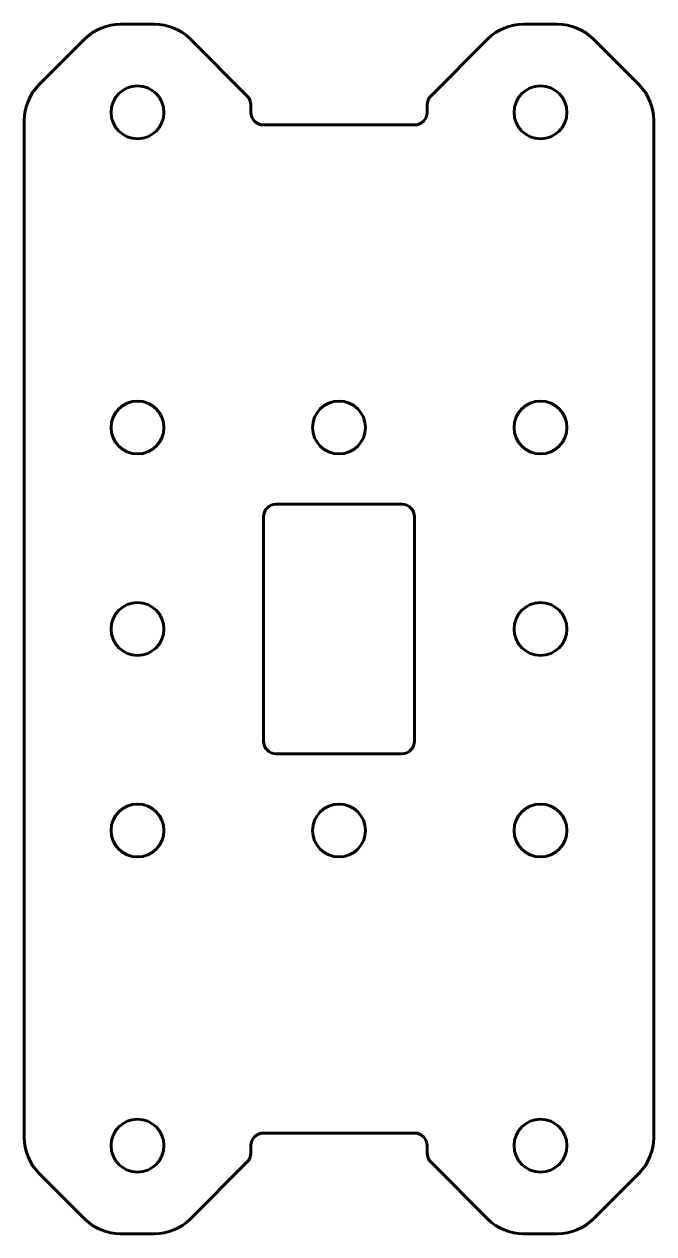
# Model space of a CAD drawing. Header units: millimetres. Extents: x -12.5 to 12.5, y -24 to 24.
import ezdxf

# ---------------------------------------------------------------- set-up
doc = ezdxf.new("R2010")
doc.units = ezdxf.units.MM
doc.linetypes.add('K5LT_BASIC', pattern=[0])

msp = doc.modelspace()

# ---------------------------------------------------------------- linework, layer by layer
at = {"color": 5, "linetype": 'K5LT_BASIC', "lineweight": 60, "true_color": 0x0000ff}
for p, q in [((-8.672, 24.013), (-7.328, 24.013)), ((8.672, 24.013), (7.328, 24.013)), ((-11.914, 21.599), (-10.086, 23.428)), ((-5.914, 23.428), (-3.646, 21.16)), ((5.914, 23.428), (3.646, 21.16)), ((11.914, 21.599), (10.086, 23.428)), ((-3.5, 20.513), (-3.5, 20.806)), ((3.5, 20.513), (3.5, 20.806)), ((-12.5, 20.185), (-12.5, -20.185)), ((12.5, -20.185), (12.5, 20.185)), ((-3, 20.013), (3, 20.013)), ((2.5, 4.95), (-2.5, 4.95)), ((-3, 4.45), (-3, 2.646)), ((3, 2.646), (3, 4.45)), ((-3, 2.646), (-3, -2.646)), ((3, 2.646), (3, -2.646)), ((-3, -2.646), (-3, -4.45)), ((3, -4.45), (3, -2.646)), ((-2.5, -4.95), (2.5, -4.95)), ((-3, -20.013), (3, -20.013)), ((-3.5, -20.513), (-3.5, -20.806)), ((3.5, -20.513), (3.5, -20.806)), ((-11.914, -21.599), (-10.086, -23.428)), ((-5.914, -23.428), (-3.646, -21.16)), ((5.914, -23.428), (3.646, -21.16)), ((11.914, -21.599), (10.086, -23.428)), ((-8.672, -24.013), (-7.328, -24.013)), ((8.672, -24.013), (7.328, -24.013))]:
    msp.add_line(p, q, dxfattribs=at)
for centre in [(-8, 20.513), (8, 20.513), (-8, 8), (0, 8), (8, 8), (-8, 0), (8, 0), (-8, -8), (0, -8), (8, -8), (-8, -20.513), (8, -20.513)]:
    msp.add_circle(centre, 1.05, dxfattribs=at)
for centre, radius, start, end in [((-8.672, 22.013), 2, 90, 135), ((-7.328, 22.013), 2, 45, 90), ((7.328, 22.013), 2, 90, 135), ((8.672, 22.013), 2, 45, 90), ((-10.5, 20.185), 2, 135, 180), ((-4, 20.806), 0.5, 0, 45), ((4, 20.806), 0.5, 135, 180), ((10.5, 20.185), 2, 0, 45), ((-3, 20.513), 0.5, 180, 270), ((3, 20.513), 0.5, 270, 0), ((-2.5, 4.45), 0.5, 90, 180), ((2.5, 4.45), 0.5, 0, 90), ((-2.5, -4.45), 0.5, 180, 270), ((2.5, -4.45), 0.5, 270, 0), ((-3, -20.513), 0.5, 90, 180), ((3, -20.513), 0.5, 0, 90), ((-10.5, -20.185), 2, 180, 225), ((10.5, -20.185), 2, 315, 0), ((-4, -20.806), 0.5, 315, 0), ((4, -20.806), 0.5, 180, 225), ((-8.672, -22.013), 2, 225, 270), ((-7.328, -22.013), 2, 270, 315), ((7.328, -22.013), 2, 225, 270), ((8.672, -22.013), 2, 270, 315)]:
    msp.add_arc(centre, radius, start, end, dxfattribs=at)

doc.saveas('drawing.dxf')
